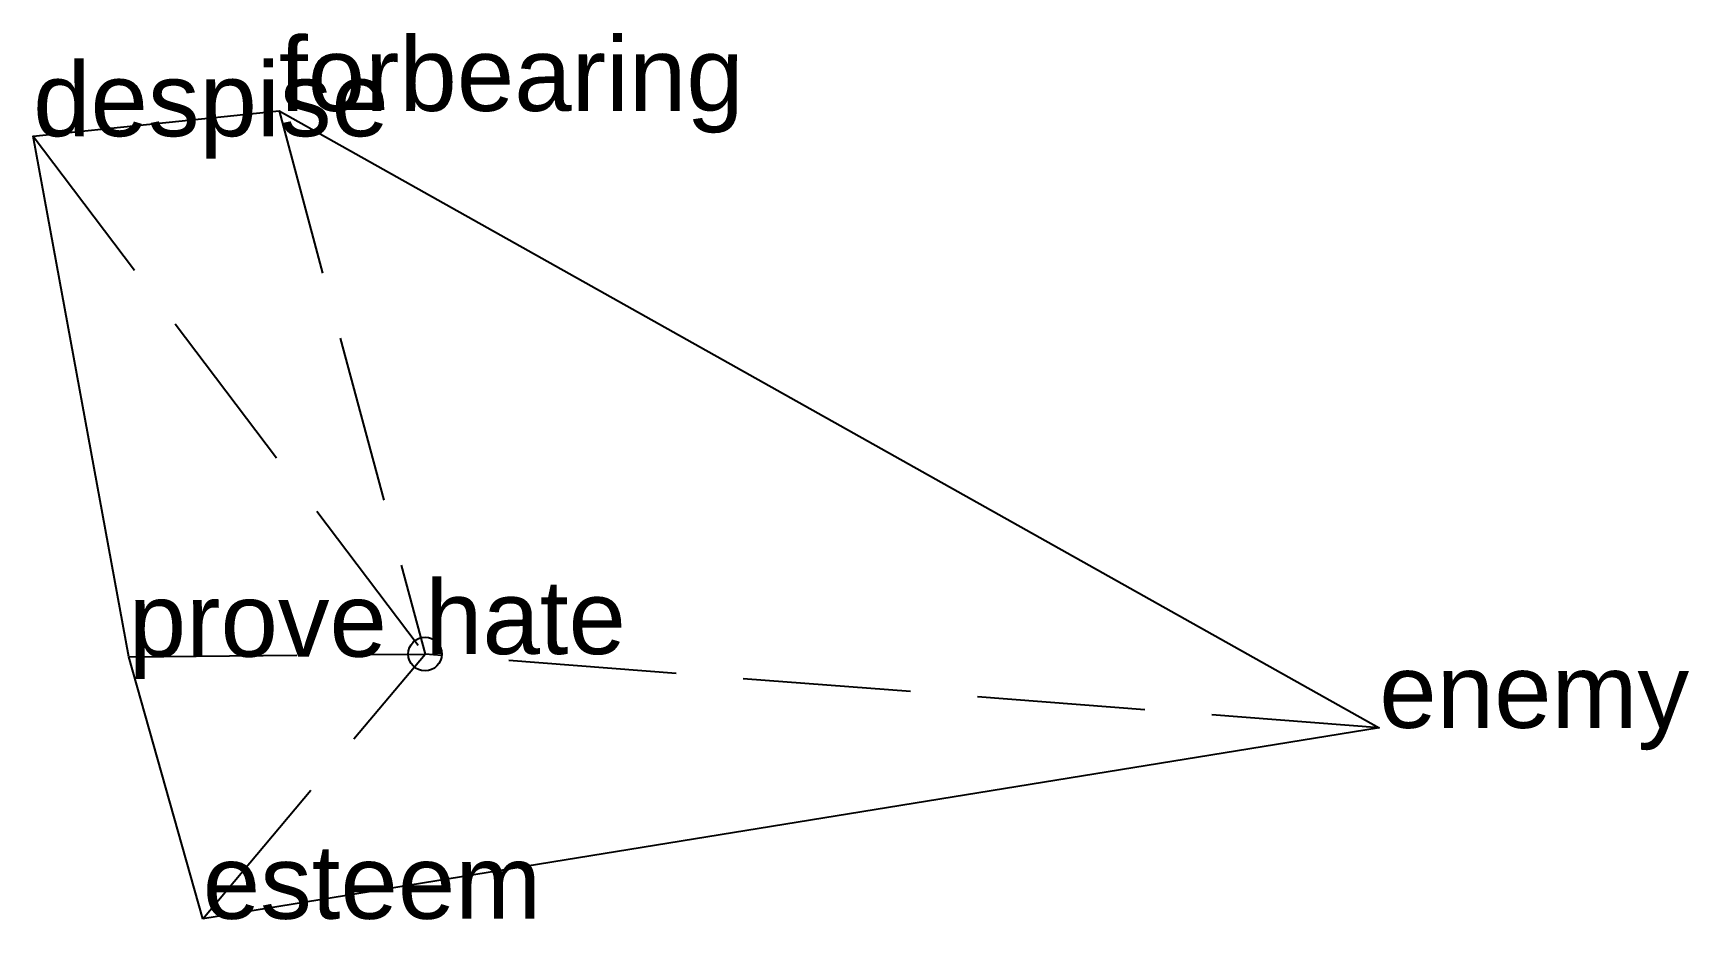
# Model space of a CAD drawing. Extents: x -0.58 to 1.88, y -0.4 to 0.92.
import ezdxf

# ---------------------------------------------------------------- set-up
doc = ezdxf.new("R2010")
doc.units = 0
doc.linetypes.add('DASHED2', pattern=[0.3, 0.25, -0.05])
doc.layers.add('TEXT', color=1, linetype='CONTINUOUS')
doc.styles.get("Standard").update_dxf_attribs({"font": 'arial.ttf'})

msp = doc.modelspace()

# ---------------------------------------------------------------- linework, layer by layer
at = {"linetype": 'DASHED2'}
for p in [(-0.2174, 0.8083), (-0.5835, 0.7707), (-0.4411, -0.0038), (-0.3309, -0.3939), (0, 0), (1.4207, -0.1098)]:
    msp.add_line(p, (0, 0), dxfattribs=at)
msp.add_circle((0, 0), 0.025)
at = {"layer": 'OUTLINE', "linetype": 'CONTINUOUS'}
msp.add_polyline3d([(-0.3309, -0.3939, 0), (-0.4411, -0.0038, 0), (-0.5835, 0.7707, 0), (-0.2174, 0.8083, 0), (1.4207, -0.1098, 0), (-0.3309, -0.3939, 0)], close=True, dxfattribs=at)

# ---------------------------------------------------------------- texts
at = {"layer": 'TEXT'}
for s, p in [('forbearing', (-0.2174, 0.8083)), ('despise', (-0.5835, 0.7707)), ('hate', (0, 0)), ('prove', (-0.4411, -0.0038)), ('enemy', (1.4207, -0.1098)), ('esteem', (-0.3309, -0.3939))]:
    msp.add_text(s, height=0.11, dxfattribs=at).set_placement(p)

doc.saveas('drawing.dxf')
